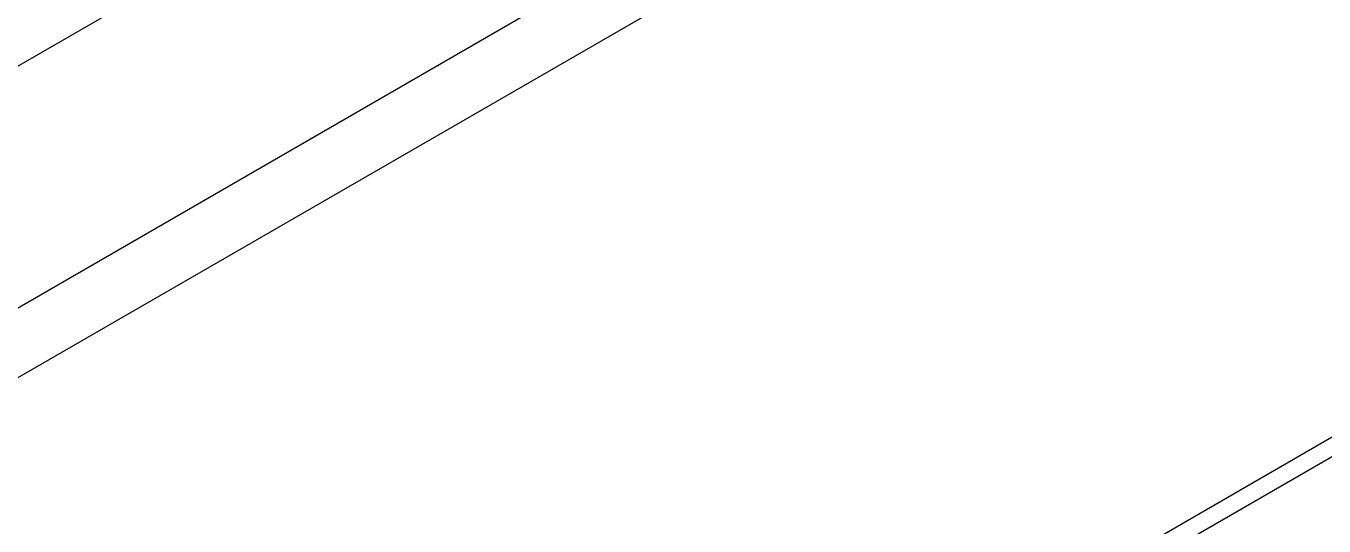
# Model space of a CAD drawing. Header units: metres. Extents: x 0 to 21025, y 0 to 14850.
# Drawn here: x 13855.4 to 14142.8, y 5128.4 to 5239.1 of the extents above; entities that cross this region are included whole.
import ezdxf

# ---------------------------------------------------------------- set-up
doc = ezdxf.new("R2010")
doc.units = ezdxf.units.M
doc.header["$LTSCALE"] = 25
doc.layers.add('SL4', color=4, linetype='Continuous')

msp = doc.modelspace()

# ---------------------------------------------------------------- linework, layer by layer
at = {"layer": 'SL4'}
for p, q in [((13253.258, 4883.619), (14190.156, 5424.48)), ((13299.555, 4856.892), (14236.454, 5397.752)), ((14243.189, 5386.087), (13306.291, 4845.227)), ((13344.826, 4686.435), (14211.182, 5186.572)), ((13344.826, 4682.118), (14211.182, 5182.255))]:
    msp.add_line(p, q, dxfattribs=at)

doc.saveas('drawing.dxf')
